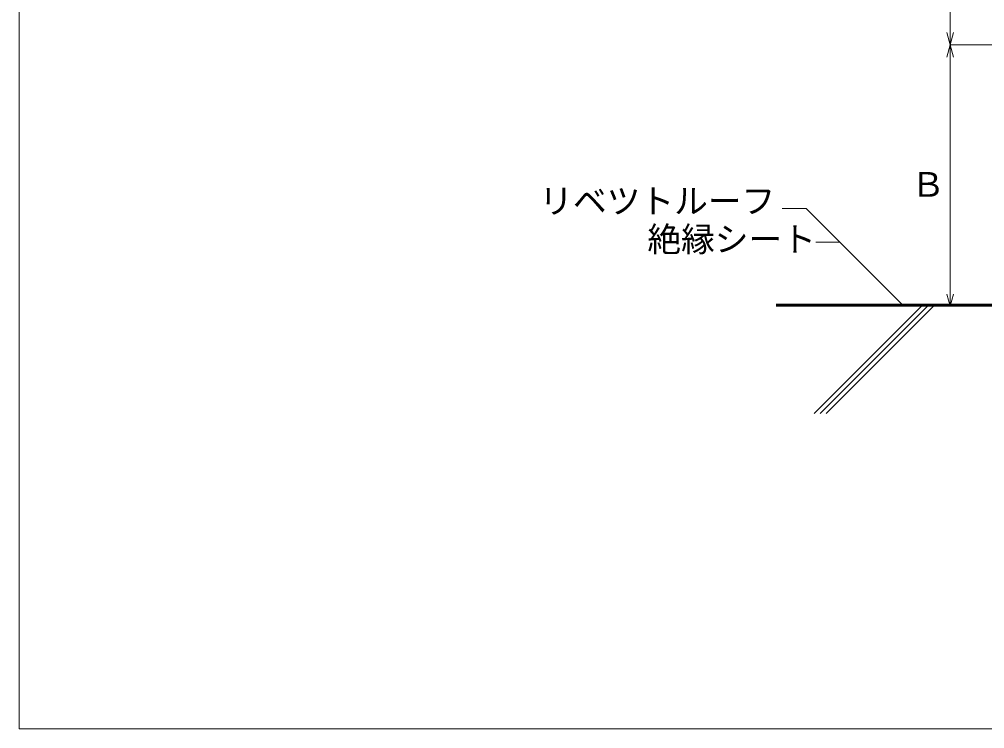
# Model space of a CAD drawing. Units: millimetres, scale not verified. Extents: x -1350 to 1350, y -943 to 920.
# Drawn here: x -1350 to -204, y -880 to -39 of the extents above; entities that cross this region are included whole.
import ezdxf
from ezdxf.enums import TextEntityAlignment as Align

# ---------------------------------------------------------------- set-up
doc = ezdxf.new("R2010")
doc.units = ezdxf.units.MM
doc.header["$LTSCALE"] = 10
doc.linetypes.add('DASHED2', pattern=[3, 2, -1])
for name, color, linetype, lineweight in [('1-3_断熱材', 5, 'DASHED2', 9), ('1-4_リベットルーフ', 3, 'Continuous', 9), ('1-A_元図・躯体', 7, 'Continuous', 9), ('E-0', 7, 'Continuous', 9), ('F-0', 7, 'Continuous', 9)]:
    doc.layers.add(name, color=color, linetype=linetype, lineweight=lineweight)
doc.styles.add('ＭＳ ゴシック', font='')
doc.styles.get('ＭＳ ゴシック').set_extended_font_data('MS Gothic')

msp = doc.modelspace()

# ---------------------------------------------------------------- linework, layer by layer
at = {"layer": '1-3_断熱材'}
msp.add_line((-174.8, -378.24), (-451.74, -378.24), dxfattribs=at)
at = {"layer": '1-4_リベットルーフ'}
for p, q in [((-180.8, -376.24), (-451.74, -376.24)), ((-180.52, -377.74), (-451.74, -377.74))]:
    msp.add_line(p, q, dxfattribs=at)
at = {"layer": '1-A_元図・躯体'}
for p, q in [((-451.74, -378.87), (-154.88, -378.87)), ((-279.52, -378.87), (-406.77, -506.13)), ((-272.45, -378.87), (-399.7, -506.13)), ((-265.38, -378.87), (-392.63, -506.13))]:
    msp.add_line(p, q, dxfattribs=at)
at = {"layer": 'E-0'}
for p, q in [((-245.5, -68.87), (-249.38, -54.38)), ((-245.5, -68.87), (-241.62, -54.38)), ((-245.5, -68.87), (-249.38, -83.36)), ((-245.5, -68.87), (-241.62, -83.36)), ((-185, -68.87), (-245.5, -68.87)), ((-416.49, -262.82), (-444.77, -262.82)), ((-300.57, -378.73), (-416.49, -262.82)), ((-376.49, -302.82), (-404.77, -302.82)), ((-245.5, -378.87), (-249.38, -364.38)), ((-245.5, -378.87), (-241.62, -364.38))]:
    msp.add_line(p, q, dxfattribs=at)
msp.add_lwpolyline([(-245.5, -378.87), (-245.5, 171.13), (-241.62, 156.64)], dxfattribs=at)
at = {"layer": 'F-0'}
msp.add_line((-1350, 920), (-1350, -880), dxfattribs=at)
msp.add_lwpolyline([(-1350, 920), (1350, 920), (1350, -880), (-1350, -880)], dxfattribs=at)

# ---------------------------------------------------------------- texts
at = {"layer": 'E-0', "style": 'ＭＳ ゴシック'}
for s, p in [('Ｂ', (-291.61, -257.88)), ('リベツトルーフ', (-733.02, -277.52)), ('絶縁シート', (-604.77, -322.82))]:
    msp.add_text(s, height=29.33, dxfattribs=at).set_placement(p, align=Align.BOTTOM_LEFT)

doc.saveas('drawing.dxf')
